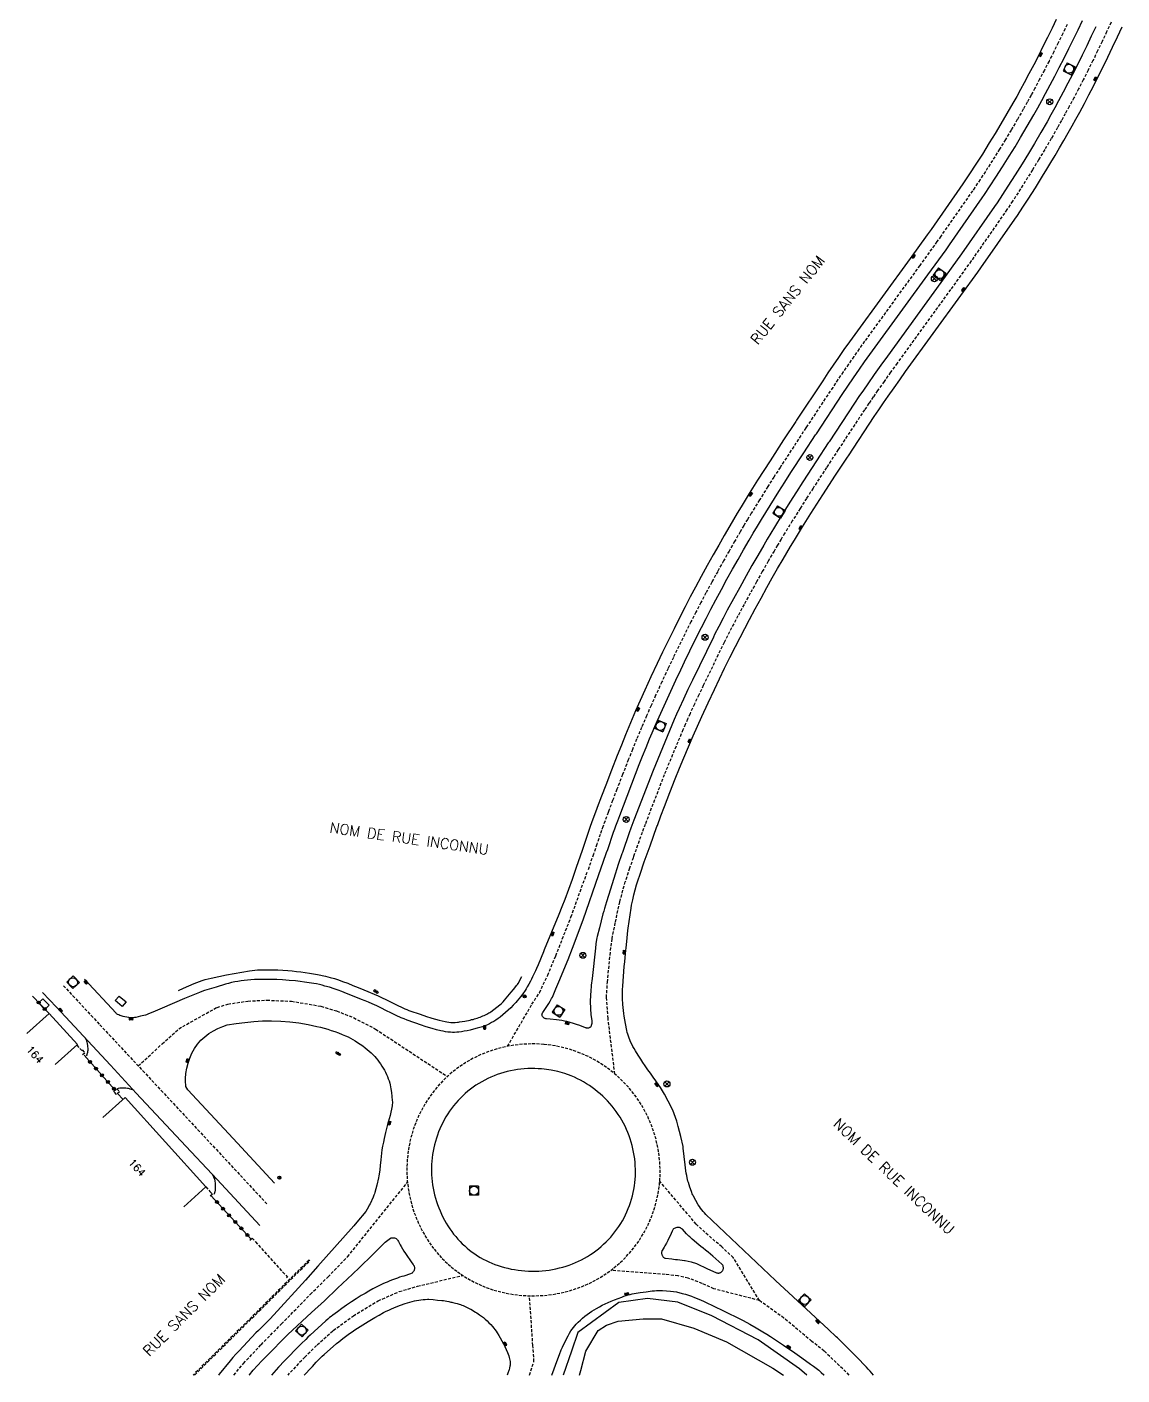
# Model space of a CAD drawing. Header units: millimetres. Extents: x 163000 to 164000, y 125000 to 126000.
# Drawn here: x 163784.6 to 163967.8, y 125000 to 125225.5 of the extents above; entities that cross this region are included whole.
import ezdxf
from ezdxf.enums import TextEntityAlignment as Align

# ---------------------------------------------------------------- set-up
doc = ezdxf.new("R2010")
doc.units = ezdxf.units.MM
doc.linetypes.add('DASHED', pattern=[0.75, 0.5, -0.25])
doc.layers.get('0').update_dxf_attribs({"linetype": 'CONTINUOUS'})
for name, color, linetype in [('W0001', 6, 'DASHED'), ('W0008', 7, 'CONTINUOUS'), ('W0014', 7, 'CONTINUOUS'), ('W0015', 2, 'CONTINUOUS'), ('W0017', 7, 'CONTINUOUS'), ('W0100', 7, 'CONTINUOUS'), ('W0112', 1, 'DASHED'), ('W0113', 2, 'DASHED'), ('W0210', 2, 'CONTINUOUS'), ('W0212', 2, 'CONTINUOUS'), ('W0322', 7, 'CONTINUOUS'), ('W0400', 7, 'CONTINUOUS'), ('W0420', 7, 'CONTINUOUS'), ('W0425', 7, 'CONTINUOUS'), ('W0469', 7, 'CONTINUOUS'), ('W0856', 7, 'CONTINUOUS'), ('W0989', 7, 'CONTINUOUS'), ('W0991', 7, 'CONTINUOUS'), ('W1471', 7, 'CONTINUOUS')]:
    doc.layers.add(name, color=color, linetype=linetype)
doc.styles.get("Standard").update_dxf_attribs({"font": 'romans.shx', "width": 0.85})

# ---------------------------------------------------------------- blocks, each defined once
blk = doc.blocks.new('T420')
for p, q in [((0.75, 0.75), (-0.75, 0.75)), ((-0.75, 0.75), (-0.75, -0.75)), ((0.75, 0.75), (0.75, -0.75)), ((0.75, -0.75), (-0.75, -0.75))]:
    blk.add_line(p, q)
blk.add_ellipse((0, 0), major_axis=(-0.53, 0.53), ratio=1, start_param=3.926991, end_param=10.210176)
blk = doc.blocks.new('T400')
for p, q in [((-0.15, 0.3), (0.15, 0.3)), ((-0.15, -0.25), (-0.15, 0.3)), ((-0.15, 0.15), (0.15, 0.15)), ((-0.15, 0), (0.15, 0)), ((0.15, 0.3), (0.15, -0.25)), ((-0.15, -0.15), (0.15, -0.15)), ((-0.15, -0.25), (-0.15, -0.3)), ((-0.15, -0.3), (0.15, -0.3)), ((0.15, -0.3), (0.15, -0.25))]:
    blk.add_line(p, q)
blk = doc.blocks.new('T469')
at = {"color": 0, "linetype": 'Continuous', "flags": 128}
for points in [[(-0.35, 0.35), (0.35, -0.35)], [(-0.35, -0.35), (0.35, 0.35)]]:
    blk.add_lwpolyline(points, dxfattribs=at)
at = {"color": 0, "linetype": 'Continuous'}
blk.add_circle((0, 0), 0.5, dxfattribs=at)
blk = doc.blocks.new('T425')
for p, q in [((-0.15, 0.6), (0.15, 0.6)), ((-0.15, 0.6), (-0.15, 0.3)), ((-0.15, 0.3), (0.15, 0.3)), ((-0.15, 0.15), (0.15, 0.15)), ((-0.15, -0.15), (-0.15, 0.15)), ((0, 0.45), (0.15, 0.45)), ((0.15, 0.45), (0.15, 0.3)), ((0.15, 0.15), (0.15, -0.15)), ((0.15, -0.15), (-0.15, -0.15))]:
    blk.add_line(p, q)
blk.add_ellipse((0, 0), major_axis=(-0.106, 0.106), ratio=1, start_param=3.926991, end_param=10.210176)
blk = doc.blocks.new('T1471')
at = {"color": 0, "linetype": 'Continuous', "flags": 128}
blk.add_lwpolyline([(-0.75, -0.5), (-0.75, 0.5), (0.75, 0.5), (0.75, -0.5), (-0.75, -0.5)], dxfattribs=at)
blk = doc.blocks.new('t322o')
at = {"color": 0, "linetype": 'Continuous'}
for radius in [0.25, 0.15]:
    blk.add_circle((0, 0), radius, dxfattribs=at)
blk = doc.blocks.new('T856')
for p, q in [((-0.125, 0), (0.125, 0)), ((0, 0.125), (0, -0.125))]:
    blk.add_line(p, q)
blk.add_ellipse((0, 0), major_axis=(-0.177, 0.177), ratio=1, start_param=3.9269908, end_param=10.2101761)

msp = doc.modelspace()

# ---------------------------------------------------------------- linework, layer by layer
at = {"layer": 'W0001'}
for points in [[(163965.93, 125226.33), (163965.2, 125224.73), (163964.45, 125223.13), (163963.69, 125221.53), (163962.9, 125219.92), (163962.1, 125218.31), (163961.28, 125216.71), (163960.5, 125215.21), (163959.72, 125213.71), (163958.92, 125212.22), (163958.28, 125211.04), (163957.64, 125209.87), (163956.98, 125208.7), (163955.92, 125206.86), (163954.85, 125205.03), (163953.82, 125203.32), (163952.78, 125201.62), (163951.59, 125199.71), (163950.38, 125197.81), (163949.47, 125196.4), (163948.53, 125195), (163948.11, 125194.39), (163942.58, 125186.45), (163942.55, 125186.4), (163939.09, 125181.63), (163930.15, 125169.29), (163929.05, 125167.77), (163927.97, 125166.24), (163926.89, 125164.71), (163926.16, 125163.65), (163925.43, 125162.58), (163924.71, 125161.51), (163920.44, 125155.05), (163920.3, 125154.83), (163918.34, 125151.84), (163916.09, 125148.38), (163915, 125146.68), (163913.92, 125144.98), (163912.62, 125142.9), (163911.33, 125140.82), (163910.73, 125139.83), (163910.14, 125138.85), (163909.56, 125137.86), (163908.58, 125136.15), (163907.6, 125134.43), (163906.63, 125132.71), (163905.58, 125130.81), (163904.54, 125128.92), (163903.51, 125127.01), (163902.81, 125125.68), (163902.11, 125124.34), (163901.43, 125122.99), (163901.21, 125122.55), (163897.73, 125115.38), (163896.98, 125113.81), (163896.24, 125112.24), (163895.51, 125110.66), (163895.1, 125109.76), (163894.71, 125108.86), (163894.32, 125107.96), (163891.18, 125100.42), (163888.01, 125092.13), (163887.5, 125090.78), (163887.24, 125090.06), (163886.08, 125086.78), (163886, 125086.54), (163885.4, 125084.78), (163884.67, 125082.54)], [(163958.58, 125225.94), (163957.87, 125224.46), (163957.11, 125222.91), (163956.34, 125221.37), (163955.56, 125219.82), (163954.78, 125218.3), (163953.98, 125216.79), (163953.18, 125215.28), (163952.55, 125214.11), (163951.91, 125212.95), (163951.26, 125211.8), (163950.25, 125210.05), (163949.23, 125208.3), (163948.26, 125206.7), (163947.28, 125205.1), (163946.1, 125203.22), (163944.91, 125201.35), (163944.03, 125200.01), (163943.14, 125198.68), (163942.77, 125198.14), (163937.45, 125190.52), (163936.82, 125189.63), (163933.93, 125185.64), (163924.71, 125172.95), (163923.8, 125171.68), (163922.89, 125170.4), (163922, 125169.12), (163921.11, 125167.84), (163920.24, 125166.55), (163919.37, 125165.25), (163915.02, 125158.66), (163914.87, 125158.45), (163912.85, 125155.35), (163910.58, 125151.86), (163909.54, 125150.25), (163908.52, 125148.64), (163907.13, 125146.42), (163905.76, 125144.2), (163905.13, 125143.16), (163904.51, 125142.13), (163903.9, 125141.09), (163902.97, 125139.48), (163902.05, 125137.86), (163901.13, 125136.24), (163900.14, 125134.46), (163899.15, 125132.66), (163898.18, 125130.86), (163897.32, 125129.25), (163896.48, 125127.62), (163895.65, 125126), (163894.63, 125123.97), (163893.63, 125121.94), (163892.72, 125120.07), (163891.83, 125118.2), (163890.79, 125115.97), (163889.76, 125113.73), (163889, 125112.02), (163888.25, 125110.31), (163887.41, 125108.35), (163886.58, 125106.38), (163885.88, 125104.66), (163885.19, 125102.94), (163884.23, 125100.47), (163883.27, 125098), (163882.56, 125096.13), (163881.86, 125094.26), (163881.81, 125094.12), (163880.93, 125091.73), (163880.71, 125091.1), (163880.49, 125090.46), (163879.92, 125088.8), (163879.35, 125087.13), (163878.41, 125084.42)], [(163864.99, 125055), (163869.06, 125062.04), (163870.32, 125063.97), (163871.7, 125066.89), (163873.05, 125070.16), (163875.6, 125076.63), (163878.37, 125084.32)], [(163882.94, 125050.37), (163881.79, 125059.67), (163881.53, 125063.17), (163881.69, 125065.73), (163882.14, 125070.27), (163882.46, 125072.98), (163883.03, 125075.76), (163883.77, 125079.18), (163884.67, 125082.54)], [(163790.71, 125065.14), (163796.78, 125058.61), (163809.06, 125045.46), (163817.75, 125036.14), (163824.78, 125028.57)], [(163803.21, 125051.73), (163807.23, 125055.42), (163809.99, 125057.94), (163816.4, 125061.52), (163818.21, 125062.06), (163821.56, 125062.57), (163824.74, 125062.72), (163828.84, 125062.54), (163833.77, 125061.71), (163836.4, 125060.91), (163839.23, 125059.8), (163842.91, 125057.88), (163854.93, 125049.95)], [(163819.21, 125000), (163820.83, 125001.95), (163823.76, 125005.08), (163827.17, 125008.54), (163832.02, 125013.51), (163834.96, 125016.43), (163838.23, 125019.8), (163848.26, 125032.26)], [(163907.11, 125012.47), (163902.74, 125019.65), (163900.81, 125021.43), (163898.55, 125023.41), (163896.54, 125025.25), (163890.44, 125032.42)], [(163831.07, 125003), (163833.14, 125005.05), (163835.84, 125007.47), (163839.2, 125009.91), (163843.35, 125012.42), (163846.88, 125013.97), (163849.93, 125014.86), (163857.48, 125016.67)], [(163922.13, 125000), (163917.94, 125004.02), (163915.85, 125005.66), (163911.21, 125009.54), (163907.11, 125012.47), (163899.5, 125014.43), (163897.55, 125015.3), (163895.18, 125016.23), (163893.52, 125016.59), (163891.33, 125016.83), (163882.24, 125017.5)], [(163868.64, 125000), (163869.41, 125002.26), (163869.22, 125004.93), (163868.66, 125013.26)], [(163831.07, 125003), (163828.21, 125000)]]:
    msp.add_lwpolyline(points, dxfattribs=at)
msp.add_lwpolyline([(163871.04, 125055.31), (163870.35, 125055.37), (163869.63, 125055.4), (163868.91, 125055.4), (163868.19, 125055.38), (163867.48, 125055.34), (163866.76, 125055.27), (163866.05, 125055.18), (163865.34, 125055.07), (163864.63, 125054.93), (163863.93, 125054.77), (163863.24, 125054.58), (163862.55, 125054.37), (163861.87, 125054.14), (163861.2, 125053.88), (163860.54, 125053.61), (163859.88, 125053.31), (163859.25, 125052.99), (163858.63, 125052.65), (163858.02, 125052.29), (163857.43, 125051.91), (163856.85, 125051.51), (163856.28, 125051.09), (163855.72, 125050.65), (163855.19, 125050.19), (163854.67, 125049.71), (163854.16, 125049.22), (163853.67, 125048.71), (163853.2, 125048.18), (163852.75, 125047.63), (163852.32, 125047.07), (163851.91, 125046.5), (163851.52, 125045.91), (163851.15, 125045.32), (163850.81, 125044.71), (163850.48, 125044.1), (163850.17, 125043.47), (163849.89, 125042.83), (163849.62, 125042.19), (163849.38, 125041.54), (163849.16, 125040.88), (163848.96, 125040.21), (163848.78, 125039.54), (163848.62, 125038.86), (163848.49, 125038.17), (163848.37, 125037.49), (163848.28, 125036.79), (163848.22, 125036.1), (163848.17, 125035.41), (163848.15, 125034.71), (163848.15, 125034.01), (163848.17, 125033.31), (163848.22, 125032.61), (163848.29, 125031.91), (163848.38, 125031.22), (163848.49, 125030.52), (163848.63, 125029.84), (163848.79, 125029.15), (163848.97, 125028.47), (163849.17, 125027.8), (163849.39, 125027.14), (163849.64, 125026.48), (163849.9, 125025.83), (163850.19, 125025.19), (163850.5, 125024.56), (163850.82, 125023.94), (163851.17, 125023.33), (163851.54, 125022.73), (163851.92, 125022.14), (163852.31, 125021.58), (163852.73, 125021.04), (163853.16, 125020.51), (163853.61, 125020), (163854.07, 125019.5), (163854.55, 125019.01), (163855.05, 125018.55), (163855.56, 125018.1), (163856.09, 125017.67), (163856.64, 125017.25), (163857.19, 125016.86), (163857.76, 125016.48), (163858.35, 125016.13), (163858.94, 125015.79), (163859.55, 125015.48), (163860.16, 125015.18), (163860.79, 125014.91), (163861.42, 125014.65), (163862.06, 125014.42), (163862.71, 125014.22), (163863.4, 125014.02), (163864.08, 125013.85), (163864.78, 125013.7), (163865.48, 125013.57), (163866.18, 125013.46), (163866.89, 125013.37), (163867.59, 125013.31), (163868.3, 125013.27), (163869.01, 125013.25), (163869.72, 125013.26), (163870.43, 125013.29), (163871.14, 125013.33), (163871.85, 125013.41), (163872.55, 125013.5), (163873.25, 125013.62), (163873.95, 125013.76), (163874.64, 125013.92), (163875.33, 125014.1), (163876.01, 125014.3), (163876.69, 125014.53), (163877.34, 125014.77), (163877.99, 125015.04), (163878.63, 125015.33), (163879.26, 125015.64), (163879.88, 125015.97), (163880.49, 125016.32), (163881.08, 125016.69), (163881.67, 125017.08), (163882.24, 125017.5), (163882.79, 125017.93), (163883.33, 125018.38), (163883.85, 125018.84), (163884.36, 125019.33), (163884.85, 125019.83), (163885.33, 125020.35), (163885.78, 125020.88), (163886.22, 125021.43), (163886.64, 125022), (163887.04, 125022.57), (163887.42, 125023.17), (163887.78, 125023.77), (163888.11, 125024.38), (163888.43, 125025.01), (163888.73, 125025.65), (163889, 125026.29), (163889.25, 125026.95), (163889.48, 125027.61), (163889.69, 125028.28), (163889.87, 125028.96), (163890.03, 125029.65), (163890.17, 125030.33), (163890.29, 125031.03), (163890.38, 125031.72), (163890.44, 125032.42), (163890.49, 125033.12), (163890.5, 125033.82), (163890.5, 125034.53), (163890.47, 125035.24), (163890.42, 125035.95), (163890.35, 125036.66), (163890.25, 125037.36), (163890.13, 125038.06), (163889.98, 125038.75), (163889.82, 125039.44), (163889.63, 125040.12), (163889.41, 125040.8), (163889.18, 125041.47), (163888.92, 125042.13), (163888.64, 125042.78), (163888.34, 125043.42), (163888.02, 125044.06), (163887.68, 125044.68), (163887.32, 125045.29), (163886.93, 125045.88), (163886.53, 125046.47), (163886.11, 125047.04), (163885.67, 125047.59), (163885.21, 125048.14), (163884.74, 125048.66), (163884.24, 125049.17), (163883.73, 125049.66), (163883.21, 125050.14), (163882.67, 125050.6), (163882.11, 125051.04), (163881.54, 125051.46), (163880.96, 125051.86), (163880.36, 125052.25), (163879.75, 125052.61), (163879.13, 125052.95), (163878.5, 125053.27), (163877.86, 125053.57), (163877.16, 125053.87), (163875.81, 125054.36), (163874.42, 125054.76), (163873.01, 125055.06), (163871.62, 125055.26)], close=True, dxfattribs=at)
at = {"layer": 'W0008'}
for points in [[(163956.77, 125226.8), (163956.07, 125225.34), (163955.32, 125223.8), (163954.55, 125222.26), (163953.78, 125220.74), (163953, 125219.23), (163952.21, 125217.72), (163951.41, 125216.22), (163950.79, 125215.07), (163950.16, 125213.93), (163949.52, 125212.79), (163948.52, 125211.05), (163947.5, 125209.33), (163946.55, 125207.74), (163945.57, 125206.15), (163944.41, 125204.29), (163943.22, 125202.44), (163942.36, 125201.12), (163941.48, 125199.81), (163941.12, 125199.28), (163935.82, 125191.67), (163935.19, 125190.79), (163932.31, 125186.82), (163923.09, 125174.12), (163922.17, 125172.84), (163921.25, 125171.56), (163920.35, 125170.26), (163919.46, 125168.97), (163918.58, 125167.67), (163917.7, 125166.36), (163913.34, 125159.77), (163913.2, 125159.54), (163911.17, 125156.45), (163908.9, 125152.95), (163907.85, 125151.33), (163906.82, 125149.7), (163905.43, 125147.48), (163904.05, 125145.24), (163903.42, 125144.2), (163902.79, 125143.15), (163902.17, 125142.1), (163901.23, 125140.48), (163900.31, 125138.85), (163899.39, 125137.23), (163898.38, 125135.43), (163897.39, 125133.62), (163896.41, 125131.81), (163895.55, 125130.18), (163894.7, 125128.54), (163893.86, 125126.9), (163892.84, 125124.86), (163891.83, 125122.82), (163890.92, 125120.94), (163890.02, 125119.05), (163888.97, 125116.81), (163887.94, 125114.56), (163887.17, 125112.84), (163886.41, 125111.11), (163885.56, 125109.13), (163884.73, 125107.14), (163884.02, 125105.41), (163883.33, 125103.68), (163882.36, 125101.2), (163881.4, 125098.71), (163880.68, 125096.84), (163879.98, 125094.95), (163879.93, 125094.81), (163879.05, 125092.41), (163878.82, 125091.76), (163878.59, 125091.1), (163878.03, 125089.44), (163877.46, 125087.78), (163876.46, 125084.91)], [(163886.57, 125081.99), (163887.38, 125084.49), (163887.61, 125085.17), (163887.84, 125085.85), (163888.33, 125087.21), (163888.82, 125088.56), (163889.98, 125091.75), (163890.06, 125091.95), (163890.65, 125093.54), (163891.26, 125095.13), (163892.15, 125097.44), (163893.05, 125099.75), (163893.76, 125101.52), (163894.48, 125103.28), (163895.26, 125105.13), (163896.05, 125106.97), (163896.77, 125108.59), (163897.5, 125110.2), (163898.53, 125112.44), (163899.58, 125114.67), (163900.44, 125116.46), (163901.3, 125118.25), (163902.19, 125120.07), (163903.1, 125121.88), (163903.87, 125123.4), (163904.66, 125124.92), (163905.45, 125126.43), (163906.42, 125128.22), (163907.39, 125130), (163908.38, 125131.78), (163909.27, 125133.36), (163910.16, 125134.92), (163911.07, 125136.49), (163911.69, 125137.55), (163912.32, 125138.61), (163912.96, 125139.67), (163914.34, 125141.9), (163915.73, 125144.13), (163916.73, 125145.71), (163917.74, 125147.28), (163919.86, 125150.53), (163921.86, 125153.58), (163922.01, 125153.81), (163926.33, 125160.35), (163927.1, 125161.5), (163927.88, 125162.65), (163928.66, 125163.78), (163929.63, 125165.16), (163930.6, 125166.53), (163931.58, 125167.89), (163940.81, 125180.61), (163943.65, 125184.53), (163944.16, 125185.25), (163949.84, 125193.4), (163950.26, 125194.02), (163951.16, 125195.37), (163952.05, 125196.74), (163953.27, 125198.65), (163954.47, 125200.57), (163955.18, 125201.73), (163955.89, 125202.89), (163956.58, 125204.05), (163957.32, 125205.31), (163958.06, 125206.57), (163958.78, 125207.84), (163959.43, 125208.99), (163960.07, 125210.14), (163960.7, 125211.3), (163961.47, 125212.75), (163962.23, 125214.19), (163962.98, 125215.65), (163963.8, 125217.26), (163964.6, 125218.87), (163965.39, 125220.49), (163966.2, 125222.17), (163966.99, 125223.87), (163967.77, 125225.56)], [(163876.46, 125084.91), (163875.77, 125082.92), (163875.17, 125081.25), (163874.55, 125079.59), (163874.07, 125078.33), (163873.57, 125077.08), (163871.12, 125071.12), (163870.99, 125070.8), (163870.09, 125068.62), (163869.83, 125068), (163869.67, 125067.65), (163869.17, 125066.62), (163868.99, 125066.25), (163868.8, 125065.89), (163868.55, 125065.41), (163868.28, 125064.94), (163868.1, 125064.64), (163867.91, 125064.35), (163867.53, 125063.8), (163867.13, 125063.26), (163866.88, 125062.94), (163866.62, 125062.63), (163866.36, 125062.33), (163865.94, 125061.89), (163865.52, 125061.46), (163865.08, 125061.03), (163864.66, 125060.64), (163864.22, 125060.26), (163863.77, 125059.9), (163863.42, 125059.64), (163863.05, 125059.39), (163862.67, 125059.15), (163862.32, 125058.96), (163861.98, 125058.78), (163861.62, 125058.61), (163861.35, 125058.48), (163861.07, 125058.37), (163860.78, 125058.27), (163860.34, 125058.13), (163859.89, 125058.01), (163859.31, 125057.85), (163858.74, 125057.71), (163858.25, 125057.61), (163857.75, 125057.51), (163857.29, 125057.44), (163856.83, 125057.37), (163856.48, 125057.34), (163856.13, 125057.32), (163855.78, 125057.32), (163855.43, 125057.34), (163855.02, 125057.38), (163854.61, 125057.44), (163854.2, 125057.51), (163853.8, 125057.6), (163853.09, 125057.78), (163852.37, 125057.97), (163851.78, 125058.15), (163851.18, 125058.34), (163850.59, 125058.54), (163848.22, 125059.39), (163847.71, 125059.58), (163847.21, 125059.79), (163846.38, 125060.17), (163845.56, 125060.56), (163844.65, 125061.01), (163843.88, 125061.38), (163843.11, 125061.75), (163842.34, 125062.1), (163841.75, 125062.36), (163841.16, 125062.61), (163840.57, 125062.85), (163837.65, 125064.02), (163837.28, 125064.17), (163836.63, 125064.4), (163835.98, 125064.62), (163835.22, 125064.87), (163834.45, 125065.09), (163833.98, 125065.22), (163833.51, 125065.33), (163833.04, 125065.43), (163832.56, 125065.52), (163831.8, 125065.64), (163831.04, 125065.75), (163830.28, 125065.84), (163829.51, 125065.93), (163828.43, 125066.02), (163827.35, 125066.1), (163826.41, 125066.15), (163825.48, 125066.19), (163824.73, 125066.2), (163823.99, 125066.2), (163823.24, 125066.18), (163822.65, 125066.16), (163822.07, 125066.12), (163821.48, 125066.07), (163820.95, 125066.01), (163820.41, 125065.94), (163819.88, 125065.85), (163819.35, 125065.76), (163818.83, 125065.65), (163818.3, 125065.53), (163818.04, 125065.46), (163817.78, 125065.38), (163816.23, 125064.92), (163814.7, 125064.45), (163814.28, 125064.32), (163813.87, 125064.17), (163813.46, 125064.02), (163812.62, 125063.68), (163811.78, 125063.34), (163810.95, 125062.99), (163807.24, 125061.38), (163806.03, 125060.86), (163804.82, 125060.36), (163804.62, 125060.29), (163804.41, 125060.23), (163803.61, 125060.03), (163802.8, 125059.84), (163802.59, 125059.8), (163802.38, 125059.78), (163802.2, 125059.77), (163802.01, 125059.77), (163801.82, 125059.78), (163801.64, 125059.8), (163801.31, 125059.86), (163800.99, 125059.93), (163800.67, 125060.01), (163800.36, 125060.1), (163800.15, 125060.17), (163799.95, 125060.25), (163799.76, 125060.34), (163799.66, 125060.4), (163799.58, 125060.46), (163799.5, 125060.54), (163794.21, 125066.26)], [(163926.2, 125000), (163925.62, 125000.67), (163925.33, 125001), (163925.03, 125001.32), (163924.47, 125001.9), (163923.91, 125002.47), (163922.05, 125004.34), (163920.19, 125006.2), (163919.97, 125006.4), (163918.67, 125007.6), (163912.79, 125013.06), (163909.81, 125015.82), (163898.16, 125026.88), (163897.93, 125027.12), (163897.7, 125027.36), (163897.49, 125027.62), (163897.28, 125027.91), (163897.08, 125028.2), (163896.89, 125028.5), (163896.48, 125029.22), (163896.08, 125029.95), (163895.98, 125030.13), (163895.89, 125030.33), (163895.81, 125030.52), (163895.74, 125030.71), (163895.48, 125031.45), (163895.23, 125032.19), (163895.15, 125032.45), (163895.08, 125032.71), (163895.02, 125032.97), (163894.95, 125033.37), (163894.89, 125033.77), (163894.83, 125034.18), (163894.72, 125035.19), (163894.55, 125036.59), (163894.38, 125037.98), (163894.37, 125038.12), (163894.34, 125038.25), (163893.95, 125039.92), (163893.55, 125041.59), (163893.43, 125042.04), (163893.29, 125042.49), (163893.08, 125043.09), (163892.85, 125043.69), (163892.61, 125044.29), (163892.38, 125044.8), (163892.14, 125045.31), (163891.88, 125045.81), (163891.26, 125046.99), (163890.57, 125048.13), (163889.81, 125049.23), (163889.37, 125049.86), (163888.91, 125050.48), (163888.46, 125051.09), (163888.02, 125051.71), (163887.64, 125052.27), (163887.26, 125052.83), (163886.82, 125053.53), (163886.38, 125054.24), (163886.16, 125054.61), (163885.95, 125054.98), (163885.75, 125055.36), (163885.57, 125055.75), (163885.43, 125056.06), (163885.31, 125056.38), (163885.2, 125056.7), (163885.1, 125057.02), (163885.02, 125057.32), (163884.95, 125057.62), (163884.72, 125058.82), (163884.5, 125060.02), (163884.42, 125060.51), (163884.36, 125061.01), (163884.3, 125061.51), (163884.27, 125062.02), (163884.21, 125063.01), (163884.19, 125063.47), (163884.19, 125063.93), (163884.21, 125064.51), (163884.25, 125065.09), (163884.52, 125068.38), (163884.58, 125069.13), (163884.72, 125070.55), (163884.86, 125071.96), (163884.99, 125073.17), (163885.12, 125074.39), (163885.17, 125074.74), (163885.67, 125078.13), (163885.74, 125078.59), (163885.83, 125079.04), (163885.93, 125079.48), (163886.13, 125080.32), (163886.35, 125081.16), (163886.57, 125081.99)], [(163787.21, 125064.02), (163789.55, 125061.53), (163798.58, 125051.84), (163802.89, 125047.18), (163810.36, 125039.2), (163816.4, 125032.71), (163823.56, 125025.01)], [(163826.01, 125032.13), (163819.1, 125039.57), (163811.5, 125047.72), (163811.2, 125048.28), (163811.1, 125049.27), (163811.12, 125049.59), (163811.19, 125050.47), (163811.34, 125051.34), (163811.56, 125052.19), (163811.85, 125053.03), (163812.2, 125053.83), (163812.63, 125054.61), (163813.12, 125055.34), (163813.66, 125056.04), (163814.33, 125056.61), (163815.03, 125057.12), (163815.78, 125057.58), (163816.55, 125057.98), (163817.36, 125058.33), (163818.11, 125058.59), (163819.57, 125058.82), (163821.04, 125059.01), (163822.52, 125059.16), (163824, 125059.25), (163825.53, 125059.28), (163827.06, 125059.23), (163828.58, 125059.11), (163830.1, 125058.92), (163831.61, 125058.66), (163833.1, 125058.33), (163833.71, 125058.18), (163834.32, 125058.02), (163834.92, 125057.85), (163835.51, 125057.66), (163836.12, 125057.45), (163836.71, 125057.23), (163837.3, 125056.99), (163837.89, 125056.74), (163838.3, 125056.56), (163838.69, 125056.36), (163839.09, 125056.14), (163839.47, 125055.92), (163839.91, 125055.65), (163840.34, 125055.36), (163840.76, 125055.06), (163841.17, 125054.76), (163841.51, 125054.49), (163841.84, 125054.21), (163842.16, 125053.91), (163842.47, 125053.61), (163842.76, 125053.3), (163843.03, 125053), (163843.29, 125052.68), (163843.53, 125052.36), (163843.76, 125052.04), (163843.98, 125051.7), (163844.19, 125051.36), (163844.38, 125051.01), (163844.57, 125050.65), (163844.74, 125050.29), (163844.89, 125049.94), (163845.03, 125049.58), (163845.16, 125049.22), (163845.27, 125048.86), (163845.35, 125048.54), (163845.42, 125048.23), (163845.48, 125047.9), (163845.57, 125047.25), (163845.65, 125046.58), (163845.71, 125045.92), (163845.72, 125045.71), (163845.72, 125045.49), (163845.71, 125045.28), (163845.68, 125045.06), (163845.57, 125044.51), (163845.46, 125043.96), (163845.33, 125043.41), (163845.18, 125042.87), (163844.92, 125041.92), (163844.74, 125041.24), (163844.57, 125040.57), (163844.45, 125040.07), (163844.34, 125039.58), (163844.21, 125038.94), (163844.09, 125038.3), (163843.98, 125037.66), (163843.9, 125037.11), (163843.83, 125036.57), (163843.78, 125036.02), (163843.68, 125035.05), (163843.61, 125034.32), (163843.52, 125033.6), (163843.47, 125033.31), (163843.41, 125033.02), (163843.11, 125031.79), (163842.8, 125030.56), (163842.73, 125030.33), (163842.64, 125030.09), (163842.5, 125029.77), (163841.98, 125028.64), (163841.86, 125028.4), (163841.73, 125028.16), (163841.5, 125027.76), (163841.26, 125027.35)], [(163841.26, 125027.35), (163841.26, 125027.35), (163839.8, 125025.59), (163839.8, 125025.59), (163839.8, 125025.59), (163839.26, 125024.98), (163833.25, 125018.23), (163831.17, 125015.9), (163831.17, 125015.9), (163825.87, 125010.06), (163825.2, 125009.34), (163824.85, 125008.97), (163824.5, 125008.62), (163824.5, 125008.62), (163823.71, 125007.87), (163823.3, 125007.46), (163822.89, 125007.04), (163820.07, 125004.07), (163819.53, 125003.48), (163819.05, 125002.95), (163818.6, 125002.4), (163816.75, 125000.12), (163816.65, 125000)], [(163872.39, 125000), (163873.4, 125002.71), (163873.68, 125003.46), (163873.97, 125004.2), (163874.06, 125004.42), (163874.16, 125004.64), (163874.64, 125005.6), (163875.13, 125006.56), (163875.35, 125006.98), (163875.59, 125007.38), (163875.79, 125007.68), (163876, 125007.97), (163876.22, 125008.25), (163876.46, 125008.51), (163876.81, 125008.86), (163877.17, 125009.2), (163877.54, 125009.52), (163877.92, 125009.84), (163878.3, 125010.12), (163878.69, 125010.39), (163879.08, 125010.66), (163879.48, 125010.91), (163879.89, 125011.15), (163880.36, 125011.42), (163880.84, 125011.67), (163881.32, 125011.91), (163881.81, 125012.14), (163882.31, 125012.35), (163882.89, 125012.59), (163883.48, 125012.83), (163884.08, 125013.05), (163884.44, 125013.18), (163884.81, 125013.3), (163885.19, 125013.41), (163885.51, 125013.5), (163885.83, 125013.57), (163886.15, 125013.63), (163887.16, 125013.79), (163888.18, 125013.94), (163889.19, 125014.07), (163889.54, 125014.11), (163889.9, 125014.13), (163890.26, 125014.14), (163890.92, 125014.12), (163891.59, 125014.08), (163892.25, 125014.03), (163893.24, 125013.92), (163894.22, 125013.66), (163894.74, 125013.51), (163895.26, 125013.35), (163895.77, 125013.17), (163896.28, 125012.98), (163897.01, 125012.68), (163897.74, 125012.37), (163898.46, 125012.04), (163899.17, 125011.71), (163901.45, 125010.59), (163903.73, 125009.47), (163904.07, 125009.29), (163904.41, 125009.11), (163905.51, 125008.5), (163906.6, 125007.88), (163907.68, 125007.25), (163908.34, 125006.85), (163908.99, 125006.44), (163909.64, 125006.02), (163911.16, 125005), (163913.02, 125003.73), (163914.22, 125002.89), (163915.68, 125001.84), (163916.14, 125001.5), (163916.59, 125001.15), (163917.04, 125000.79), (163917.47, 125000.42), (163917.9, 125000.04), (163917.94, 125000)], [(163832.36, 125001.45), (163832.99, 125002.14), (163833.64, 125002.82), (163833.97, 125003.15), (163834.32, 125003.46), (163836.39, 125005.27), (163836.75, 125005.57), (163837.42, 125006.1), (163838.09, 125006.62), (163838.53, 125006.94), (163838.97, 125007.25), (163839.43, 125007.56), (163839.9, 125007.86), (163840.78, 125008.42), (163841.67, 125008.96), (163842.22, 125009.29), (163842.77, 125009.61), (163843.51, 125010.03), (163844.26, 125010.44), (163844.7, 125010.67), (163845.14, 125010.88), (163845.59, 125011.08), (163846.34, 125011.39), (163847.09, 125011.68), (163847.85, 125011.96), (163848.24, 125012.09), (163848.63, 125012.21), (163849.03, 125012.32), (163849.43, 125012.42), (163849.78, 125012.49), (163850.13, 125012.55), (163850.49, 125012.6), (163850.85, 125012.64), (163851.22, 125012.66), (163851.59, 125012.68), (163851.71, 125012.68), (163851.83, 125012.68), (163852.54, 125012.62), (163853.26, 125012.55), (163853.97, 125012.48), (163854.25, 125012.45), (163854.53, 125012.41), (163854.81, 125012.36), (163855.16, 125012.29), (163855.5, 125012.22), (163855.67, 125012.19), (163855.84, 125012.15), (163856.06, 125012.1), (163856.27, 125012.04), (163856.57, 125011.95), (163856.87, 125011.86), (163857.09, 125011.79), (163857.32, 125011.71), (163857.54, 125011.62), (163857.76, 125011.53), (163857.99, 125011.43), (163858.22, 125011.32), (163858.45, 125011.2), (163858.68, 125011.08), (163858.82, 125011), (163859.63, 125010.52), (163859.86, 125010.38), (163860.09, 125010.23), (163860.31, 125010.07), (163860.63, 125009.84), (163860.94, 125009.6), (163861.24, 125009.35), (163861.56, 125009.06), (163861.88, 125008.75), (163862.18, 125008.43), (163862.47, 125008.11), (163862.68, 125007.86), (163862.88, 125007.6), (163863.07, 125007.34), (163863.25, 125007.07), (163863.51, 125006.64), (163863.76, 125006.21), (163864.03, 125005.72), (163864.29, 125005.23), (163864.52, 125004.75), (163864.75, 125004.27), (163864.97, 125003.78), (163865.08, 125003.51), (163865.18, 125003.23), (163865.27, 125002.94), (163865.33, 125002.73), (163865.38, 125002.51), (163865.41, 125002.29), (163865.43, 125002.13), (163865.43, 125001.97), (163865.42, 125001.81), (163865.4, 125001.66), (163865.37, 125001.5), (163865.3, 125001.18), (163865.23, 125000.86), (163865.19, 125000.75), (163865.03, 125000.3), (163864.92, 125000)], [(163830.96, 125000), (163832.19, 125001.28), (163832.36, 125001.45)]]:
    msp.add_lwpolyline(points, dxfattribs=at)
at = {"layer": 'W0014'}
msp.add_lwpolyline([(163809.95, 125064.34), (163810.81, 125064.74), (163811.68, 125065.13), (163812.56, 125065.49), (163813.45, 125065.84), (163813.93, 125066.01), (163814.42, 125066.17), (163814.91, 125066.3), (163815.41, 125066.42), (163816.69, 125066.69), (163817.96, 125066.94), (163819.24, 125067.18), (163820.52, 125067.41), (163821.8, 125067.62), (163822.25, 125067.69), (163822.7, 125067.74), (163823.15, 125067.78), (163823.6, 125067.8), (163824.05, 125067.81), (163824.89, 125067.81), (163825.73, 125067.8), (163826.58, 125067.77), (163827.42, 125067.73), (163828.26, 125067.68), (163828.98, 125067.62), (163829.7, 125067.54), (163830.42, 125067.46), (163831.14, 125067.36), (163831.85, 125067.24), (163833.2, 125067), (163834.55, 125066.74), (163834.95, 125066.65), (163835.34, 125066.54), (163836.02, 125066.33), (163836.7, 125066.1), (163837.38, 125065.87), (163838.26, 125065.54), (163839.13, 125065.2), (163840, 125064.85), (163840.96, 125064.45), (163843.32, 125063.45), (163843.68, 125063.29), (163844.04, 125063.13), (163844.6, 125062.85), (163845.17, 125062.57), (163846.05, 125062.13), (163846.63, 125061.84), (163847.22, 125061.56), (163847.81, 125061.29), (163848.15, 125061.15), (163848.48, 125061.01), (163848.83, 125060.89), (163850.22, 125060.41), (163851.62, 125059.93), (163851.96, 125059.82), (163852.3, 125059.71), (163852.91, 125059.53), (163853.53, 125059.36), (163854.04, 125059.24), (163854.54, 125059.13), (163854.85, 125059.07), (163855.17, 125059.03), (163855.49, 125059.01), (163855.86, 125058.99), (163856.23, 125059), (163856.59, 125059.02), (163856.78, 125059.04), (163856.97, 125059.07), (163857.85, 125059.23), (163858.72, 125059.4), (163858.96, 125059.46), (163859.21, 125059.51), (163859.45, 125059.58), (163859.69, 125059.65), (163859.93, 125059.72), (163860.16, 125059.8), (163860.4, 125059.89), (163860.63, 125059.98), (163860.86, 125060.08), (163861.09, 125060.18), (163861.32, 125060.29), (163861.54, 125060.4), (163861.7, 125060.49), (163861.86, 125060.58), (163862.02, 125060.67), (163862.17, 125060.76), (163862.69, 125061.14), (163863.19, 125061.54), (163863.68, 125061.94), (163863.96, 125062.19), (163864.23, 125062.46), (163864.48, 125062.73), (163865.05, 125063.39), (163865.61, 125064.05), (163866, 125064.52), (163866.38, 125064.99), (163866.51, 125065.16), (163866.63, 125065.34), (163866.75, 125065.53), (163866.97, 125065.91), (163867.18, 125066.29), (163867.38, 125066.68)], dxfattribs=at)
at = {"layer": 'W0015'}
for points in [[(163880.28, 125083.73), (163881, 125085.83), (163881.56, 125087.44), (163881.74, 125087.95), (163882.73, 125090.84), (163882.92, 125091.36), (163883.11, 125091.89), (163883.43, 125092.75), (163883.75, 125093.6), (163887.03, 125102.14), (163887.58, 125103.57), (163888.15, 125105), (163888.73, 125106.42), (163889.16, 125107.45), (163889.61, 125108.49), (163890.07, 125109.51), (163893.41, 125116.86), (163893.67, 125117.4), (163894.57, 125119.3), (163895.49, 125121.19), (163896.45, 125123.13), (163897.42, 125125.06), (163898.21, 125126.6), (163899.01, 125128.15), (163899.82, 125129.68), (163900.75, 125131.41), (163901.69, 125133.13), (163902.64, 125134.84), (163903.56, 125136.46), (163904.48, 125138.07), (163905.41, 125139.68), (163906.09, 125140.84), (163906.78, 125142), (163907.48, 125143.14), (163908.91, 125145.48), (163910.36, 125147.81), (163911.37, 125149.4), (163912.39, 125150.98), (163914.56, 125154.32), (163916.5, 125157.28), (163916.64, 125157.49), (163920.97, 125164.03), (163921.92, 125165.45), (163922.87, 125166.87), (163923.84, 125168.28), (163924.71, 125169.52), (163925.59, 125170.75), (163926.48, 125171.98), (163935.31, 125184.1), (163938.34, 125188.27), (163938.91, 125189.07), (163944.39, 125196.94), (163944.79, 125197.52), (163945.74, 125198.95), (163946.68, 125200.39), (163947.8, 125202.15), (163948.91, 125203.93), (163949.87, 125205.49), (163950.81, 125207.06), (163951.92, 125208.96), (163953.01, 125210.86), (163953.68, 125212.04), (163954.34, 125213.23), (163954.99, 125214.42), (163955.76, 125215.86), (163956.52, 125217.3), (163957.27, 125218.75), (163958.08, 125220.33), (163958.88, 125221.92), (163959.66, 125223.52), (163960.41, 125225.08), (163961.14, 125226.65)], [(163963.38, 125225.57), (163962.63, 125223.99), (163961.88, 125222.41), (163961.1, 125220.81), (163960.3, 125219.21), (163959.49, 125217.62), (163958.72, 125216.13), (163957.94, 125214.65), (163957.15, 125213.17), (163956.52, 125212.01), (163955.88, 125210.85), (163955.23, 125209.7), (163954.18, 125207.87), (163953.12, 125206.05), (163952.1, 125204.36), (163951.07, 125202.67), (163949.89, 125200.78), (163948.69, 125198.9), (163947.79, 125197.51), (163946.87, 125196.13), (163946.46, 125195.53), (163940.94, 125187.6), (163940.91, 125187.57), (163937.46, 125182.81), (163928.52, 125170.46), (163927.42, 125168.94), (163926.33, 125167.4), (163925.24, 125165.86), (163924.5, 125164.79), (163923.77, 125163.71), (163923.04, 125162.62), (163918.77, 125156.16), (163918.62, 125155.94), (163916.66, 125152.94), (163914.4, 125149.47), (163913.3, 125147.76), (163912.22, 125146.05), (163910.91, 125143.96), (163909.62, 125141.87), (163909.01, 125140.87), (163908.42, 125139.87), (163907.83, 125138.86), (163906.84, 125137.14), (163905.85, 125135.42), (163904.88, 125133.69), (163903.82, 125131.78), (163902.78, 125129.88), (163901.74, 125127.96), (163901.03, 125126.61), (163900.32, 125125.25), (163899.63, 125123.89), (163899.41, 125123.43), (163895.92, 125116.26), (163895.17, 125114.67), (163894.42, 125113.09), (163893.68, 125111.5), (163893.26, 125110.58), (163892.86, 125109.66), (163892.47, 125108.73), (163889.32, 125101.16), (163886.13, 125092.84), (163885.61, 125091.47), (163885.35, 125090.74), (163884.19, 125087.44), (163884.1, 125087.19), (163883.49, 125085.42), (163882.77, 125083.1)], [(163882.77, 125083.1), (163881.87, 125080.23), (163881.53, 125079.15), (163881.2, 125078.06), (163881.07, 125077.6), (163880.95, 125077.14), (163880.34, 125074.8), (163879.99, 125073.39), (163879.93, 125073.13), (163879.88, 125072.86), (163879.78, 125072.13), (163879.69, 125071.4), (163879.13, 125066.36), (163879, 125065.23), (163878.89, 125064.09), (163878.86, 125063.71), (163878.85, 125063.32), (163878.83, 125062.7), (163878.83, 125062.08), (163878.84, 125061.7), (163878.86, 125061.32), (163878.93, 125060.29), (163879.08, 125059.31), (163879.1, 125059.12), (163879.09, 125058.99), (163879.07, 125058.81), (163879.04, 125058.63), (163878.99, 125058.46), (163878.95, 125058.37), (163878.9, 125058.29), (163878.84, 125058.21), (163878.78, 125058.17), (163878.72, 125058.12), (163878.65, 125058.09), (163878.55, 125058.06), (163878.45, 125058.04), (163878.35, 125058.03), (163878.28, 125058.03), (163878.22, 125058.04), (163878.11, 125058.07), (163878.01, 125058.11), (163877.05, 125058.47), (163876.53, 125058.66), (163876, 125058.83), (163875.46, 125058.99), (163874.92, 125059.13), (163874.49, 125059.23), (163874.06, 125059.32), (163873.62, 125059.38), (163873.18, 125059.43), (163872.1, 125059.54), (163871.52, 125059.59), (163871.41, 125059.61), (163871.3, 125059.63), (163871.2, 125059.67), (163871.13, 125059.71), (163871.06, 125059.75), (163871, 125059.8), (163870.89, 125059.92), (163870.85, 125059.99), (163870.79, 125060.09), (163870.75, 125060.2), (163870.74, 125060.28), (163870.75, 125060.35), (163870.77, 125060.44), (163870.85, 125060.61), (163870.88, 125060.67), (163870.98, 125060.83), (163871.46, 125061.52), (163871.67, 125061.84), (163871.87, 125062.16), (163872.12, 125062.58), (163872.36, 125063.01), (163872.48, 125063.24), (163872.59, 125063.48), (163873.08, 125064.63), (163873.57, 125065.78), (163875.11, 125069.53), (163875.87, 125071.44), (163877.63, 125076.17), (163880.28, 125083.73)], [(163828.21, 125006.76), (163832.22, 125010.46), (163834.39, 125012.41), (163836.57, 125014.51), (163839.03, 125016.89), (163840.21, 125018), (163842.4, 125020.09), (163843.8, 125021.53), (163844.53, 125022.25), (163845.38, 125022.89), (163845.52, 125022.94), (163845.62, 125022.97), (163845.76, 125022.98), (163845.9, 125022.97), (163846.07, 125022.94), (163846.25, 125022.89), (163846.33, 125022.85), (163846.4, 125022.81), (163846.47, 125022.76), (163846.54, 125022.69), (163846.6, 125022.61), (163846.65, 125022.52), (163846.75, 125022.34), (163847.05, 125021.78), (163847.2, 125021.5), (163847.43, 125021.12), (163847.66, 125020.73), (163847.9, 125020.36), (163848.26, 125019.83), (163848.63, 125019.3), (163849, 125018.78), (163849.2, 125018.5), (163849.28, 125018.38), (163849.35, 125018.25), (163849.38, 125018.15), (163849.4, 125018.04), (163849.41, 125017.94), (163849.41, 125017.84), (163849.4, 125017.72), (163849.39, 125017.61), (163849.36, 125017.51), (163849.33, 125017.42), (163849.28, 125017.34), (163849.2, 125017.24), (163849.11, 125017.15), (163849.01, 125017.07), (163847.98, 125016.67), (163847.63, 125016.57), (163847.28, 125016.46), (163846.94, 125016.35), (163846.6, 125016.23), (163846.25, 125016.11), (163845.91, 125015.99), (163845.56, 125015.85), (163845.2, 125015.71), (163844.85, 125015.56), (163844.5, 125015.41), (163844.15, 125015.25), (163843.8, 125015.09), (163843.45, 125014.93), (163843.11, 125014.75), (163842.77, 125014.58), (163842.43, 125014.4), (163841.79, 125014.04), (163841.15, 125013.67), (163840.52, 125013.29), (163839.69, 125012.77), (163838.87, 125012.23), (163838.06, 125011.68), (163837.29, 125011.14), (163836.52, 125010.6), (163835.76, 125010.04), (163835.48, 125009.82), (163835.2, 125009.6), (163834.93, 125009.37), (163834.61, 125009.09), (163831.96, 125006.65), (163831.6, 125006.31), (163831.24, 125005.96), (163830.51, 125005.26), (163829.79, 125004.54)], [(163821.77, 125000), (163821.81, 125000.06), (163822.45, 125000.79), (163823.17, 125001.58), (163823.89, 125002.35), (163824.63, 125003.12), (163828.21, 125006.76)], [(163829.79, 125004.54), (163829.23, 125003.99), (163828.66, 125003.4), (163827.67, 125002.35), (163826.68, 125001.29), (163825.89, 125000.42), (163825.51, 125000)]]:
    msp.add_lwpolyline(points, dxfattribs=at)
for points in [[(163870.69, 125051.21), (163870.11, 125051.25), (163869.53, 125051.28), (163868.95, 125051.28), (163868.37, 125051.27), (163867.79, 125051.23), (163867.21, 125051.18), (163866.64, 125051.1), (163866.07, 125051.01), (163865.5, 125050.9), (163864.93, 125050.77), (163864.37, 125050.62), (163863.82, 125050.45), (163863.27, 125050.26), (163862.73, 125050.06), (163862.19, 125049.83), (163861.67, 125049.59), (163861.16, 125049.34), (163860.67, 125049.07), (163860.18, 125048.78), (163859.7, 125048.48), (163859.24, 125048.16), (163858.79, 125047.82), (163858.34, 125047.47), (163857.92, 125047.11), (163857.5, 125046.72), (163857.1, 125046.33), (163856.71, 125045.92), (163856.33, 125045.5), (163855.97, 125045.06), (163855.63, 125044.62), (163855.3, 125044.16), (163854.99, 125043.69), (163854.69, 125043.21), (163854.41, 125042.72), (163854.15, 125042.22), (163853.9, 125041.72), (163853.67, 125041.21), (163853.46, 125040.69), (163853.26, 125040.16), (163853.08, 125039.63), (163852.92, 125039.09), (163852.78, 125038.54), (163852.65, 125038), (163852.54, 125037.44), (163852.45, 125036.89), (163852.38, 125036.33), (163852.32, 125035.77), (163852.29, 125035.21), (163852.27, 125034.65), (163852.27, 125034.08), (163852.29, 125033.52), (163852.33, 125032.95), (163852.38, 125032.38), (163852.46, 125031.82), (163852.55, 125031.26), (163852.66, 125030.7), (163852.79, 125030.14), (163852.93, 125029.59), (163853.1, 125029.05), (163853.28, 125028.51), (163853.48, 125027.98), (163853.69, 125027.45), (163853.92, 125026.93), (163854.17, 125026.42), (163854.44, 125025.92), (163854.72, 125025.42), (163855.01, 125024.94), (163855.33, 125024.46), (163855.64, 125024.02), (163855.97, 125023.58), (163856.31, 125023.16), (163856.67, 125022.75), (163857.04, 125022.36), (163857.42, 125021.97), (163857.82, 125021.6), (163858.22, 125021.25), (163858.64, 125020.9), (163859.08, 125020.57), (163859.52, 125020.26), (163859.97, 125019.96), (163860.43, 125019.68), (163860.91, 125019.41), (163861.39, 125019.16), (163861.88, 125018.93), (163862.37, 125018.71), (163862.88, 125018.51), (163863.39, 125018.32), (163863.91, 125018.16), (163864.46, 125018), (163865.03, 125017.86), (163865.59, 125017.73), (163866.16, 125017.63), (163866.74, 125017.54), (163867.31, 125017.47), (163867.89, 125017.42), (163868.47, 125017.39), (163869.05, 125017.37), (163869.63, 125017.38), (163870.21, 125017.4), (163870.79, 125017.44), (163871.37, 125017.5), (163871.94, 125017.57), (163872.52, 125017.67), (163873.08, 125017.78), (163873.65, 125017.91), (163874.21, 125018.06), (163874.77, 125018.23), (163875.32, 125018.41), (163875.84, 125018.61), (163876.36, 125018.82), (163876.88, 125019.05), (163877.38, 125019.3), (163877.88, 125019.57), (163878.36, 125019.85), (163878.84, 125020.15), (163879.31, 125020.46), (163879.76, 125020.79), (163880.21, 125021.14), (163880.64, 125021.5), (163881.06, 125021.87), (163881.47, 125022.26), (163881.86, 125022.66), (163882.24, 125023.08), (163882.6, 125023.5), (163882.95, 125023.94), (163883.29, 125024.4), (163883.61, 125024.86), (163883.91, 125025.33), (163884.2, 125025.81), (163884.47, 125026.31), (163884.72, 125026.81), (163884.96, 125027.32), (163885.18, 125027.84), (163885.38, 125028.36), (163885.57, 125028.89), (163885.73, 125029.43), (163885.88, 125029.97), (163886.01, 125030.52), (163886.12, 125031.07), (163886.21, 125031.63), (163886.28, 125032.19), (163886.34, 125032.74), (163886.37, 125033.31), (163886.38, 125033.87), (163886.38, 125034.44), (163886.36, 125035.01), (163886.32, 125035.58), (163886.26, 125036.15), (163886.18, 125036.72), (163886.08, 125037.28), (163885.96, 125037.85), (163885.83, 125038.4), (163885.67, 125038.95), (163885.5, 125039.5), (163885.31, 125040.04), (163885.11, 125040.57), (163884.88, 125041.1), (163884.64, 125041.62), (163884.38, 125042.13), (163884.1, 125042.63), (163883.81, 125043.12), (163883.5, 125043.6), (163883.18, 125044.08), (163882.84, 125044.54), (163882.48, 125044.99), (163882.11, 125045.42), (163881.73, 125045.85), (163881.33, 125046.26), (163880.92, 125046.66), (163880.49, 125047.04), (163880.06, 125047.41), (163879.61, 125047.77), (163879.15, 125048.11), (163878.68, 125048.43), (163878.19, 125048.74), (163877.7, 125049.03), (163877.2, 125049.31), (163876.69, 125049.57), (163876.17, 125049.81), (163875.65, 125050.04), (163874.55, 125050.44), (163873.42, 125050.76), (163872.28, 125051), (163871.13, 125051.17)], [(163894.25, 125024.38), (163894.16, 125024.47), (163894.05, 125024.54), (163893.94, 125024.61), (163893.85, 125024.65), (163893.75, 125024.68), (163893.65, 125024.69), (163893.48, 125024.69), (163893.31, 125024.67), (163893.14, 125024.64), (163893.01, 125024.59), (163892.88, 125024.52), (163892.76, 125024.44), (163892.7, 125024.38), (163892.65, 125024.31), (163892.58, 125024.2), (163892.52, 125024.09), (163892.35, 125023.7), (163892.17, 125023.3), (163891.98, 125022.91), (163891.77, 125022.49), (163891.56, 125022.08), (163891.3, 125021.6), (163891.17, 125021.37), (163890.86, 125020.86), (163890.82, 125020.77), (163890.78, 125020.68), (163890.75, 125020.58), (163890.74, 125020.5), (163890.74, 125020.42), (163890.75, 125020.33), (163890.77, 125020.23), (163890.8, 125020.13), (163890.84, 125020.03), (163890.89, 125019.92), (163890.95, 125019.83), (163891.03, 125019.74), (163891.12, 125019.67), (163891.21, 125019.61), (163891.31, 125019.57), (163891.42, 125019.55), (163892.44, 125019.42), (163892.75, 125019.38), (163893.07, 125019.35), (163893.43, 125019.31), (163893.79, 125019.27), (163894.56, 125019.17), (163894.69, 125019.15), (163895.68, 125018.96), (163896.62, 125018.64), (163898.46, 125017.78), (163899.83, 125017.16), (163899.93, 125017.12), (163900.04, 125017.09), (163900.15, 125017.07), (163900.24, 125017.06), (163900.32, 125017.07), (163900.4, 125017.08), (163900.5, 125017.11), (163900.59, 125017.14), (163900.65, 125017.17), (163900.71, 125017.2), (163900.78, 125017.25), (163900.85, 125017.31), (163900.9, 125017.37), (163900.96, 125017.45), (163901.01, 125017.54), (163901.05, 125017.62), (163901.07, 125017.72), (163901.09, 125017.82), (163901.09, 125017.97), (163901.07, 125018.13), (163901.05, 125018.21), (163901.03, 125018.28), (163900.99, 125018.36), (163900.94, 125018.43), (163900.89, 125018.5), (163900.82, 125018.57), (163899.33, 125019.9), (163898.54, 125020.56), (163898.12, 125020.9), (163897.7, 125021.23), (163897.33, 125021.51), (163896.97, 125021.8), (163895.88, 125022.74), (163895.46, 125023.1), (163895.33, 125023.21), (163895.21, 125023.33), (163895.07, 125023.47), (163894.93, 125023.62), (163894.25, 125024.38)]]:
    msp.add_lwpolyline(points, close=True, dxfattribs=at)
at = {"layer": 'W0017'}
for points in [[(163794.34, 125056.36), (163794.44, 125056.17), (163794.53, 125055.97), (163794.57, 125055.85), (163794.6, 125055.74), (163794.66, 125055.44), (163794.71, 125055.13), (163794.74, 125054.92), (163794.76, 125054.7), (163794.76, 125054.51), (163794.76, 125054.31), (163794.74, 125054.12), (163794.72, 125053.96), (163794.69, 125053.81), (163794.64, 125053.66), (163794.61, 125053.59), (163794.51, 125053.43)], [(163799.69, 125047.91), (163799.91, 125047.99), (163800.14, 125048.05), (163800.28, 125048.07), (163800.42, 125048.08), (163800.62, 125048.08), (163800.82, 125048.07), (163801.11, 125048.05), (163801.39, 125048.01), (163801.54, 125047.99), (163801.68, 125047.96), (163801.83, 125047.91), (163802.04, 125047.83), (163802.25, 125047.75), (163802.45, 125047.65)], [(163815.64, 125033.48), (163815.73, 125033.32), (163815.81, 125033.15), (163815.88, 125032.99), (163815.94, 125032.82), (163815.98, 125032.71), (163816.01, 125032.6), (163816.03, 125032.49), (163816.05, 125032.38), (163816.07, 125032.18), (163816.08, 125031.97), (163816.09, 125031.76), (163816.1, 125031.55), (163816.1, 125031.39), (163816.1, 125031.23), (163816.09, 125031.07), (163816.08, 125030.91), (163816.07, 125030.82), (163816.05, 125030.73), (163816.03, 125030.64), (163815.98, 125030.48), (163815.92, 125030.33), (163815.86, 125030.18)]]:
    msp.add_lwpolyline(points, dxfattribs=at)
at = {"layer": 'W0100'}
for points in [[(163784.6, 125057.16), (163788.31, 125060.51), (163788.32, 125060.5), (163793.04, 125055.28), (163789.33, 125051.93)], [(163797.31, 125043.07), (163801.01, 125046.44), (163814.52, 125031.5), (163810.82, 125028.13)]]:
    msp.add_lwpolyline(points, dxfattribs=at)
at = {"layer": 'W0112'}
for points in [[(163792.95, 125055.2), (163793.75, 125054.3), (163793.84, 125054.39), (163794.29, 125053.87), (163793.78, 125053.44)], [(163814.52, 125031.5), (163815.2, 125030.72), (163815.62, 125030.25), (163815.25, 125029.92)], [(163821.88, 125022.58), (163822.26, 125022.91), (163822.84, 125022.28), (163828.18, 125016.38), (163828.03, 125016.25)]]:
    msp.add_lwpolyline(points, dxfattribs=at)
msp.add_lwpolyline([(163799.57, 125046.95), (163799.12, 125047.46), (163799.15, 125047.48), (163799.62, 125047.9), (163800.08, 125047.39), (163799.57, 125046.95)], close=True, dxfattribs=at)
at = {"layer": 'W0113'}
for points in [[(163831.91, 125019.11), (163831.79, 125019.23), (163829.12, 125016.61), (163823.28, 125010.78), (163812.39, 125000)], [(163812.63, 125000), (163823.4, 125010.66), (163829.24, 125016.49), (163831.91, 125019.11)]]:
    msp.add_lwpolyline(points, dxfattribs=at)
at = {"layer": 'W0210'}
msp.add_lwpolyline([(163877, 125000), (163877.23, 125000.78), (163878.06, 125003.99), (163880.13, 125007.46), (163881.54, 125008.36), (163883.51, 125009), (163887.66, 125009.43), (163890.75, 125009.38), (163896.16, 125007.87), (163901.63, 125005.53), (163909.35, 125001.15), (163911.14, 125000)], dxfattribs=at)
at = {"layer": 'W0212'}
msp.add_lwpolyline([(163915.04, 125000), (163913.83, 125001.04), (163906.9, 125005.9), (163899.14, 125009.91), (163893.48, 125012.18), (163888.39, 125012.79), (163883.58, 125012.11), (163876.77, 125007.11), (163875.68, 125003.98), (163874.27, 125000)], dxfattribs=at)
at = {"layer": 'W0322'}
for points in [[(163785.51, 125063.41), (163788.24, 125060.55)], [(163794.15, 125053.52), (163799.23, 125047.79)], [(163800.67, 125046.12), (163799.77, 125047.13)], [(163815.37, 125030.03), (163822.08, 125022.75)]]:
    msp.add_lwpolyline(points, dxfattribs=at)

# ---------------------------------------------------------------- block references
for p, rotation in [((163786.55, 125062.33), 313.6544882604658), ((163787.58, 125061.24), 313.6544882604658), ((163795.15, 125052.39), 311.5417518057699), ((163796.14, 125051.27), 311.5417518057699), ((163797.14, 125050.15), 311.5417518057699), ((163798.13, 125049.03), 311.5417518057699), ((163799.13, 125047.9), 311.5417518057699), ((163816.39, 125028.93), 312.6493107878164), ((163817.41, 125027.82), 312.6493107878164), ((163818.42, 125026.72), 312.6493107878164), ((163819.44, 125025.62), 312.6493107878164), ((163820.46, 125024.52), 312.6493107878164), ((163821.47, 125023.41), 312.6493107878164)]:
    msp.add_blockref('t322o', p, dxfattribs=dict(at, rotation=rotation))
at = {"layer": 'W0400'}
for p, rotation in [((163954.17, 125220.96), 333.0367394824058), ((163963.32, 125216.85), 333.0367394824058), ((163932.89, 125187.2), 324.1127151122473), ((163941.24, 125181.63), 324.1127151122473), ((163941.25, 125181.61), 324.1127151122473), ((163905.65, 125147.39), 328.0366776335366), ((163914, 125141.79), 328.3572680585085), ((163886.78, 125111.38), 336.1211902916294), ((163895.44, 125106.12), 336.6309982660393), ((163872.52, 125073.84), 353.6374615901024), ((163884.49, 125070.75), 354.5331554469633), ((163794.46, 125065.73), 42.87645), ((163790.21, 125061.04), 42.87645), ((163801.99, 125059.54), 266.1711944536962), ((163874.93, 125058.82), 256.433786473209), ((163811.43, 125052.62), 341.7249290866168), ((163889.93, 125048.63), 34.43129999999999), ((163845.23, 125042.17), 343.8), ((163884.9, 125013.58), 287.2196831328142), ((163916.86, 125008.93), 47.15252999999998), ((163864.58, 125005.22), 26.90075048538786), ((163912.05, 125004.7), 55.61909999999999)]:
    msp.add_blockref('T400', p, dxfattribs=dict(at, rotation=rotation))
msp.add_blockref('T400', (163861.15, 125058.16), dxfattribs=at)
at = {"layer": 'W0420'}
for p, rotation in [((163958.92, 125218.56), 63.0367394824058), ((163937.25, 125184.18), 54.11271511224732), ((163910.38, 125144.42), 58.03667763353651), ((163890.56, 125108.6), 66.6309982660393), ((163792.31, 125065.72), 313.1999017134158), ((163873.51, 125060.92), 56.73288447154108), ((163914.69, 125012.55), 317.1525073233043), ((163830.57, 125007.44), 47.81622958054979)]:
    msp.add_blockref('T420', p, dxfattribs=dict(at, rotation=rotation))
msp.add_blockref('T420', (163859.37, 125030.84), dxfattribs=at)
at = {"layer": 'W0425', "rotation": 54}
for p in [(163843.16, 125064.05), (163836.85, 125053.65)]:
    msp.add_blockref('T425', p, dxfattribs=at)
at = {"layer": 'W0469'}
for p in [(163955.68, 125213.03), (163936.38, 125183.42), (163915.56, 125153.52), (163898.02, 125123.44), (163884.84, 125092.96), (163877.58, 125070.22), (163891.65, 125048.7), (163895.92, 125035.59)]:
    msp.add_blockref('T469', p, dxfattribs=at)
at = {"layer": 'W0856'}
for p in [(163867.84, 125063.36), (163826.82, 125033.02)]:
    msp.add_blockref('T856', p, dxfattribs=at)
at = {"layer": 'W1471'}
for p, rotation in [((163787.43, 125062.07), 315), ((163800.27, 125062.54), 319.5)]:
    msp.add_blockref('T1471', p, dxfattribs=dict(at, rotation=rotation))

# ---------------------------------------------------------------- texts
at = {"layer": 'W0989'}
for s, rotation, p in [('RUE SANS NOM', 51.3279, (163906.16, 125172.79)), ('NOM DE RUE INCONNU', 351.9241, (163835.28, 125091.64)), ('NOM DE RUE INCONNU', 316.3548, (163919.94, 125042.47)), ('RUE SANS NOM', 45.0404, (163804.45, 125003.63))]:
    msp.add_text(s, height=1.75, rotation=rotation, dxfattribs=at).set_placement(p, align=Align.MIDDLE_LEFT)
at = {"layer": 'W0991'}
for p in [(163785.48, 125053.2), (163802.57, 125034.28)]:
    msp.add_text('164', height=1.25, rotation=312.1806, dxfattribs=at).set_placement(p, align=Align.CENTER)

doc.saveas('drawing.dxf')
